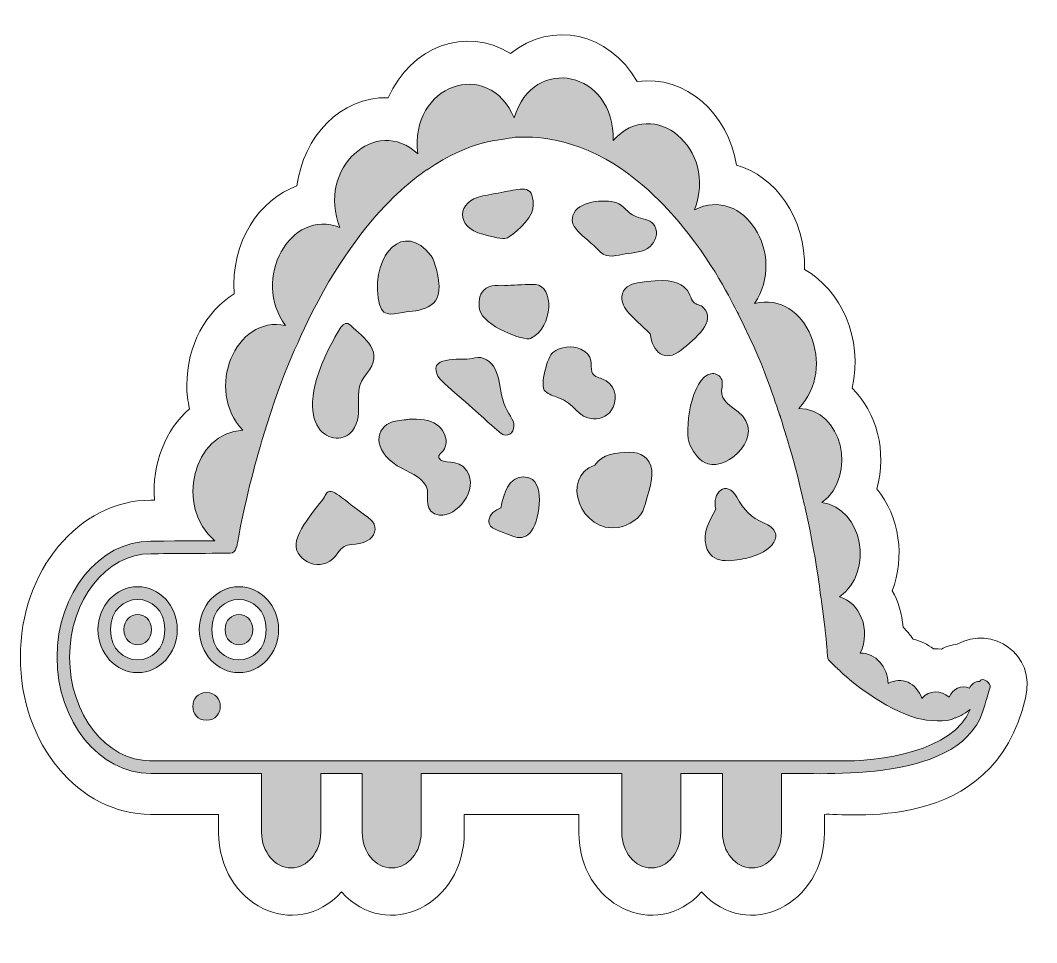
# Model space of a CAD drawing. Header units: inches. Extents: x 2.6 to 16, y -9.1 to -3.1.
# Drawn here: x 12.456 to 14.138, y -6.991 to -5.463 of the extents above; entities that cross this region are included whole.
import ezdxf

# ---------------------------------------------------------------- set-up
doc = ezdxf.new("R2010")
doc.units = ezdxf.units.IN
doc.header["$MEASUREMENT"] = 0
doc.layers.add('_U+0421_U+043B_U+043E_U+0439 1', color=7, linetype='Continuous')

msp = doc.modelspace()

# ---------------------------------------------------------------- hatches: boundary and pattern name
at = {"layer": '_U+0421_U+043B_U+043E_U+0439 1', "true_color": 0xffffff}
h = msp.add_hatch(color=7, dxfattribs=at)
h.dxf.hatch_style = 2
edge = h.paths.add_edge_path()
edge.add_spline(control_points=[(14.0435, -6.5578), (14.0365, -6.5581), (14.0304, -6.5625), (14.0272, -6.569), (14.0134, -6.5628), (13.9993, -6.5704), (13.9935, -6.5841), (13.9799, -6.5714), (13.9608, -6.5723), (13.9482, -6.586), (13.9398, -6.5608), (13.9143, -6.5483), (13.8925, -6.5616), (13.8915, -6.5344), (13.8723, -6.5102), (13.8463, -6.5111), (13.8651, -6.4718), (13.8452, -6.4271), (13.8117, -6.4178), (13.8701, -6.3767), (13.8504, -6.2707), (13.7827, -6.2616), (13.8428, -6.2167), (13.816, -6.1058), (13.7447, -6.1058), (13.7446, -6.1058), (13.7446, -6.1058), (13.7445, -6.1058), (13.8093, -6.0389), (13.7577, -5.9101), (13.6713, -5.9319), (13.7259, -5.8506), (13.6528, -5.7355), (13.5719, -5.7768), (13.6113, -5.6755), (13.504, -5.5875), (13.4373, -5.6617), (13.4403, -5.5472), (13.3052, -5.5179), (13.2732, -5.6244), (13.2308, -5.5234), (13.0993, -5.5698), (13.1138, -5.6842), (13.045, -5.6187), (12.9456, -5.7087), (12.9848, -5.806), (12.9026, -5.7734), (12.8376, -5.8924), (12.895, -5.9683), (12.8109, -5.9509), (12.7612, -6.0751), (12.8239, -6.142), (12.7426, -6.1446), (12.7108, -6.2694), (12.7779, -6.3248), (12.7757, -6.3248), (12.7954, -6.3247), (12.6716, -6.3256), (12.5861, -6.3257), (12.5165, -6.4119), (12.5165, -6.5179), (12.5165, -6.624), (12.5861, -6.7103), (12.6717, -6.7103), (12.6717, -6.7103), (12.7804, -6.7103), (12.7804, -6.7103), (12.7804, -6.7103), (12.8553, -6.7103), (12.8553, -6.7103), (12.8553, -6.7103), (12.8553, -6.8081), (12.8553, -6.8081), (12.8553, -6.8406), (12.8772, -6.8669), (12.9041, -6.8669), (12.9311, -6.8669), (12.953, -6.8406), (12.953, -6.8081), (12.953, -6.8081), (12.953, -6.7103), (12.953, -6.7103), (12.953, -6.7103), (13.0218, -6.7103), (13.0218, -6.7103), (13.0218, -6.7103), (13.0218, -6.8081), (13.0218, -6.8081), (13.0218, -6.8406), (13.0437, -6.8669), (13.0707, -6.8669), (13.0977, -6.8669), (13.1195, -6.8406), (13.1195, -6.8081), (13.1195, -6.8081), (13.1195, -6.7103), (13.1195, -6.7103), (13.1195, -6.7103), (13.4516, -6.7103), (13.4516, -6.7103), (13.4516, -6.7103), (13.4516, -6.8081), (13.4516, -6.8081), (13.4516, -6.8406), (13.4735, -6.8669), (13.5004, -6.8669), (13.5274, -6.8669), (13.5492, -6.8406), (13.5492, -6.8081), (13.5492, -6.8081), (13.5492, -6.7103), (13.5492, -6.7103), (13.5492, -6.7103), (13.6181, -6.7103), (13.6181, -6.7103), (13.6181, -6.7103), (13.6181, -6.8081), (13.6181, -6.8081), (13.6181, -6.8406), (13.64, -6.8669), (13.6669, -6.8669), (13.6939, -6.8669), (13.7158, -6.8406), (13.7158, -6.8081), (13.7158, -6.8081), (13.7158, -6.7103), (13.7158, -6.7103), (13.7821, -6.7089), (14.0213, -6.7297), (14.0524, -6.5971), (14.0538, -6.591), (14.0556, -6.5881), (14.0613, -6.5673), (14.0627, -6.5622), (14.051, -6.5493), (14.0435, -6.5578)], knot_values=[0, 0, 0, 0, 0.013889, 0.013889, 0.013889, 0.027778, 0.027778, 0.027778, 0.041667, 0.041667, 0.041667, 0.055556, 0.055556, 0.055556, 0.069444, 0.069444, 0.069444, 0.083333, 0.083333, 0.083333, 0.097222, 0.097222, 0.097222, 0.111111, 0.111111, 0.111111, 0.125, 0.125, 0.125, 0.138889, 0.138889, 0.138889, 0.152778, 0.152778, 0.152778, 0.166667, 0.166667, 0.166667, 0.180556, 0.180556, 0.180556, 0.194444, 0.194444, 0.194444, 0.208333, 0.208333, 0.208333, 0.222222, 0.222222, 0.222222, 0.236111, 0.236111, 0.236111, 0.25, 0.25, 0.25, 0.263889, 0.263889, 0.263889, 0.277778, 0.277778, 0.277778, 0.291667, 0.291667, 0.291667, 0.305556, 0.305556, 0.305556, 0.319444, 0.319444, 0.319444, 0.333333, 0.333333, 0.333333, 0.347222, 0.347222, 0.347222, 0.361111, 0.361111, 0.361111, 0.375, 0.375, 0.375, 0.388889, 0.388889, 0.388889, 0.402778, 0.402778, 0.402778, 0.416667, 0.416667, 0.416667, 0.430556, 0.430556, 0.430556, 0.444444, 0.444444, 0.444444, 0.458333, 0.458333, 0.458333, 0.472222, 0.472222, 0.472222, 0.486111, 0.486111, 0.486111, 0.5, 0.5, 0.5, 0.513889, 0.513889, 0.513889, 0.527778, 0.527778, 0.527778, 0.541667, 0.541667, 0.541667, 0.555556, 0.555556, 0.555556, 0.569444, 0.569444, 0.569444, 0.583333, 0.583333, 0.583333, 0.597222, 0.597222, 0.597222, 0.611111, 0.611111, 0.611111, 0.625, 0.625, 0.625, 0.625], degree=3, periodic=0)
edge.add_line((14.0435, -6.5578), (14.0435, -6.5578))
edge = h.paths.add_edge_path()
edge.add_spline(control_points=[(13.8073, -6.6895), (12.5738, -6.6895), (12.6703, -6.6895), (12.6717, -6.6895), (12.5976, -6.6895), (12.5374, -6.6125), (12.5374, -6.5179), (12.5374, -6.4233), (12.5976, -6.3464), (12.6717, -6.3464), (12.6731, -6.3464), (12.8046, -6.3456), (12.8032, -6.3454), (12.8085, -6.3454), (12.8127, -6.3413), (12.8133, -6.3362), (12.8136, -6.3356), (12.814, -6.335), (12.8141, -6.3343), (12.8312, -6.2398), (12.8488, -6.1847), (12.8567, -6.1553), (12.8567, -6.1553), (12.8567, -6.1553), (12.8567, -6.1553), (12.8944, -6.0299), (12.9195, -5.9925), (12.9207, -5.9836), (12.921, -5.9832), (12.9214, -5.9828), (12.9216, -5.9823), (13.0171, -5.7755), (13.124, -5.7155), (13.1282, -5.7106), (13.1285, -5.7105), (13.129, -5.7105), (13.1293, -5.7103), (13.2013, -5.6605), (13.252, -5.6614), (13.2748, -5.6566), (13.2811, -5.6572), (13.3445, -5.6478), (13.4251, -5.693), (13.4971, -5.7334), (13.5452, -5.797), (13.5496, -5.8009), (13.5497, -5.8012), (13.5498, -5.8015), (13.55, -5.8018), (13.6137, -5.8794), (13.6367, -5.9383), (13.6447, -5.9494), (13.6448, -5.95), (13.6449, -5.9506), (13.6452, -5.9511), (13.6962, -6.0522), (13.708, -6.1076), (13.7141, -6.119), (13.7148, -6.1252), (13.7332, -6.1728), (13.7541, -6.2668), (13.7543, -6.2675), (13.7547, -6.2682), (13.7551, -6.2688), (13.755, -6.2695), (13.755, -6.2702), (13.7551, -6.2709), (13.7794, -6.3807), (13.779, -6.4138), (13.7823, -6.4234), (13.7822, -6.424), (13.7821, -6.4246), (13.7822, -6.4253), (13.7945, -6.5164), (13.7902, -6.5184), (13.7943, -6.5227), (13.8098, -6.5376), (13.8093, -6.538), (13.812, -6.5394), (13.8207, -6.5514), (13.8893, -6.6055), (13.9412, -6.6191), (13.9581, -6.6235), (13.99, -6.6261), (14.0028, -6.6185), (14.0068, -6.6177), (14.0179, -6.6127), (14.0282, -6.6043), (14.0005, -6.6734), (13.8801, -6.6914), (13.8073, -6.6895)], knot_values=[0, 0, 0, 0, 0.013889, 0.013889, 0.013889, 0.027778, 0.027778, 0.027778, 0.041667, 0.041667, 0.041667, 0.055556, 0.055556, 0.055556, 0.069444, 0.069444, 0.069444, 0.083333, 0.083333, 0.083333, 0.097222, 0.097222, 0.097222, 0.111111, 0.111111, 0.111111, 0.125, 0.125, 0.125, 0.138889, 0.138889, 0.138889, 0.152778, 0.152778, 0.152778, 0.166667, 0.166667, 0.166667, 0.180556, 0.180556, 0.180556, 0.194444, 0.194444, 0.194444, 0.208333, 0.208333, 0.208333, 0.222222, 0.222222, 0.222222, 0.236111, 0.236111, 0.236111, 0.25, 0.25, 0.25, 0.263889, 0.263889, 0.263889, 0.277778, 0.277778, 0.277778, 0.291667, 0.291667, 0.291667, 0.305556, 0.305556, 0.305556, 0.319444, 0.319444, 0.319444, 0.333333, 0.333333, 0.333333, 0.347222, 0.347222, 0.347222, 0.361111, 0.361111, 0.361111, 0.375, 0.375, 0.375, 0.388889, 0.388889, 0.388889, 0.402778, 0.402778, 0.402778, 0.416667, 0.416667, 0.416667, 0.416667], degree=3, periodic=0)
edge.add_line((13.8073, -6.6895), (13.8073, -6.6895))
edge = h.paths.add_edge_path()
edge.add_spline(control_points=[(12.8406, -6.4722), (12.8406, -6.5055), (12.7947, -6.5055), (12.7947, -6.4722), (12.7947, -6.4389), (12.8406, -6.4388), (12.8406, -6.4722)], knot_values=[0, 0, 0, 0, 0.013889, 0.013889, 0.013889, 0.027778, 0.027778, 0.027778, 0.027778], degree=3, periodic=0)
edge.add_line((12.8406, -6.4722), (12.8406, -6.4722))
edge = h.paths.add_edge_path()
edge.add_spline(control_points=[(12.764, -6.6222), (12.7338, -6.6222), (12.7337, -6.5764), (12.764, -6.5764), (12.7943, -6.5764), (12.7944, -6.6222), (12.764, -6.6222)], knot_values=[0, 0, 0, 0, 0.013889, 0.013889, 0.013889, 0.027778, 0.027778, 0.027778, 0.027778], degree=3, periodic=0)
edge.add_line((12.764, -6.6222), (12.764, -6.6222))
edge = h.paths.add_edge_path()
edge.add_spline(control_points=[(12.8176, -6.401), (12.7814, -6.401), (12.752, -6.4329), (12.752, -6.4722), (12.752, -6.5114), (12.7814, -6.5434), (12.8176, -6.5434), (12.8539, -6.5434), (12.8833, -6.5114), (12.8833, -6.4722), (12.8833, -6.4329), (12.8539, -6.401), (12.8176, -6.401)], knot_values=[0, 0, 0, 0, 0.013889, 0.013889, 0.013889, 0.027778, 0.027778, 0.027778, 0.041667, 0.041667, 0.041667, 0.055556, 0.055556, 0.055556, 0.055556], degree=3, periodic=0)
edge.add_line((12.8176, -6.401), (12.8176, -6.401))
edge = h.paths.add_edge_path()
edge.add_spline(control_points=[(12.7728, -6.4722), (12.7728, -6.4055), (12.8625, -6.4056), (12.8625, -6.4722), (12.8625, -6.5389), (12.7728, -6.5388), (12.7728, -6.4722)], knot_values=[0, 0, 0, 0, 0.013889, 0.013889, 0.013889, 0.027778, 0.027778, 0.027778, 0.027778], degree=3, periodic=0)
edge.add_line((12.7728, -6.4722), (12.7728, -6.4722))
edge = h.paths.add_edge_path()
edge.add_spline(control_points=[(12.65, -6.401), (12.6138, -6.401), (12.5843, -6.4329), (12.5843, -6.4722), (12.5843, -6.5114), (12.6138, -6.5434), (12.65, -6.5434), (12.6862, -6.5434), (12.7157, -6.5114), (12.7157, -6.4722), (12.7157, -6.4329), (12.6862, -6.401), (12.65, -6.401)], knot_values=[0, 0, 0, 0, 0.013889, 0.013889, 0.013889, 0.027778, 0.027778, 0.027778, 0.041667, 0.041667, 0.041667, 0.055556, 0.055556, 0.055556, 0.055556], degree=3, periodic=0)
edge.add_line((12.65, -6.401), (12.65, -6.401))
edge = h.paths.add_edge_path()
edge.add_spline(control_points=[(12.6051, -6.4722), (12.6051, -6.4055), (12.6949, -6.4056), (12.6949, -6.4722), (12.6949, -6.5389), (12.6051, -6.5388), (12.6051, -6.4722)], knot_values=[0, 0, 0, 0, 0.013889, 0.013889, 0.013889, 0.027778, 0.027778, 0.027778, 0.027778], degree=3, periodic=0)
edge.add_line((12.6051, -6.4722), (12.6051, -6.4722))
edge = h.paths.add_edge_path()
edge.add_spline(control_points=[(12.6729, -6.4722), (12.6729, -6.5055), (12.6271, -6.5055), (12.6271, -6.4722), (12.6271, -6.4389), (12.6729, -6.4388), (12.6729, -6.4722)], knot_values=[0, 0, 0, 0, 0.013889, 0.013889, 0.013889, 0.027778, 0.027778, 0.027778, 0.027778], degree=3, periodic=0)
edge.add_line((12.6729, -6.4722), (12.6729, -6.4722))
edge = h.paths.add_edge_path()
edge.add_spline(control_points=[(13.4044, -6.1231), (13.378, -6.1217), (13.3742, -6.0972), (13.3455, -6.0875), (13.3382, -6.0851), (13.3309, -6.0826), (13.3249, -6.0774), (13.3141, -6.0682), (13.3295, -6.0192), (13.3373, -6.013), (13.3501, -6.0029), (13.369, -6.001), (13.3835, -6.0075), (13.4058, -6.0175), (13.3991, -6.0345), (13.402, -6.0451), (13.4041, -6.0526), (13.4124, -6.0543), (13.4184, -6.0565), (13.4404, -6.065), (13.4446, -6.0862), (13.4372, -6.1035), (13.4314, -6.117), (13.4176, -6.1238), (13.4044, -6.1231)], knot_values=[0, 0, 0, 0, 0.013889, 0.013889, 0.013889, 0.027778, 0.027778, 0.027778, 0.041667, 0.041667, 0.041667, 0.055556, 0.055556, 0.055556, 0.069444, 0.069444, 0.069444, 0.083333, 0.083333, 0.083333, 0.097222, 0.097222, 0.097222, 0.111111, 0.111111, 0.111111, 0.111111], degree=3, periodic=0)
edge.add_line((13.4044, -6.1231), (13.4044, -6.1231))
edge = h.paths.add_edge_path()
edge.add_spline(control_points=[(13.5012, -6.208), (13.5036, -6.2245), (13.4909, -6.2612), (13.4888, -6.2692), (13.4838, -6.288), (13.4624, -6.3), (13.4462, -6.3028), (13.384, -6.3134), (13.3487, -6.2198), (13.4068, -6.1997), (13.4185, -6.1813), (13.4432, -6.1787), (13.4647, -6.1784), (13.4825, -6.1781), (13.4983, -6.1873), (13.5012, -6.208)], knot_values=[0, 0, 0, 0, 0.013889, 0.013889, 0.013889, 0.027778, 0.027778, 0.027778, 0.041667, 0.041667, 0.041667, 0.055556, 0.055556, 0.055556, 0.069444, 0.069444, 0.069444, 0.069444], degree=3, periodic=0)
edge.add_line((13.5012, -6.208), (13.5012, -6.208))
edge = h.paths.add_edge_path()
edge.add_spline(control_points=[(13.5938, -6.1975), (13.5806, -6.1933), (13.5712, -6.1802), (13.5647, -6.1674), (13.5535, -6.1453), (13.5666, -6.0539), (13.5991, -6.0483), (13.6052, -6.0472), (13.6122, -6.0497), (13.6157, -6.0555), (13.6195, -6.062), (13.6175, -6.0689), (13.6168, -6.076), (13.6152, -6.0936), (13.6336, -6.1025), (13.6442, -6.1112), (13.6919, -6.1502), (13.6271, -6.2082), (13.5938, -6.1975)], knot_values=[0, 0, 0, 0, 0.013889, 0.013889, 0.013889, 0.027778, 0.027778, 0.027778, 0.041667, 0.041667, 0.041667, 0.055556, 0.055556, 0.055556, 0.069444, 0.069444, 0.069444, 0.083333, 0.083333, 0.083333, 0.083333], degree=3, periodic=0)
edge.add_line((13.5938, -6.1975), (13.5938, -6.1975))
edge = h.paths.add_edge_path()
edge.add_spline(control_points=[(13.5496, -6.0092), (13.5225, -6.0304), (13.5031, -6.0133), (13.4983, -5.9822), (13.4684, -5.9527), (13.4505, -5.9407), (13.4517, -5.9207), (13.4526, -5.9058), (13.4657, -5.8997), (13.4774, -5.8977), (13.5678, -5.8824), (13.5594, -5.9184), (13.5707, -5.93), (13.5751, -5.9345), (13.5819, -5.9341), (13.5865, -5.9385), (13.6092, -5.9605), (13.5732, -5.9908), (13.5496, -6.0092)], knot_values=[0, 0, 0, 0, 0.013889, 0.013889, 0.013889, 0.027778, 0.027778, 0.027778, 0.041667, 0.041667, 0.041667, 0.055556, 0.055556, 0.055556, 0.069444, 0.069444, 0.069444, 0.083333, 0.083333, 0.083333, 0.083333], degree=3, periodic=0)
edge.add_line((13.5496, -6.0092), (13.5496, -6.0092))
edge = h.paths.add_edge_path()
edge.add_spline(control_points=[(13.2621, -5.9019), (13.2776, -5.9015), (13.2933, -5.9001), (13.3088, -5.9007), (13.3387, -5.9021), (13.3396, -5.9709), (13.3006, -5.9897), (13.2902, -5.9948), (13.222, -5.9692), (13.2162, -5.9421), (13.2139, -5.9311), (13.215, -5.9178), (13.2229, -5.9098), (13.2329, -5.8996), (13.2497, -5.9022), (13.2621, -5.9019)], knot_values=[0, 0, 0, 0, 0.013889, 0.013889, 0.013889, 0.027778, 0.027778, 0.027778, 0.041667, 0.041667, 0.041667, 0.055556, 0.055556, 0.055556, 0.069444, 0.069444, 0.069444, 0.069444], degree=3, periodic=0)
edge.add_line((13.2621, -5.9019), (13.2621, -5.9019))
edge = h.paths.add_edge_path()
edge.add_spline(control_points=[(13.3725, -5.7819), (13.3833, -5.7607), (13.4298, -5.758), (13.4467, -5.767), (13.4597, -5.7739), (13.4626, -5.785), (13.4794, -5.7895), (13.4891, -5.7921), (13.5006, -5.7937), (13.5063, -5.8041), (13.5125, -5.8154), (13.5072, -5.83), (13.4983, -5.8376), (13.487, -5.8473), (13.4709, -5.8478), (13.4572, -5.8499), (13.4445, -5.8518), (13.4272, -5.8579), (13.4165, -5.8471), (13.385, -5.8151), (13.3605, -5.8055), (13.3725, -5.7819)], knot_values=[0, 0, 0, 0, 0.013889, 0.013889, 0.013889, 0.027778, 0.027778, 0.027778, 0.041667, 0.041667, 0.041667, 0.055556, 0.055556, 0.055556, 0.069444, 0.069444, 0.069444, 0.083333, 0.083333, 0.083333, 0.097222, 0.097222, 0.097222, 0.097222], degree=3, periodic=0)
edge.add_line((13.3725, -5.7819), (13.3725, -5.7819))
edge = h.paths.add_edge_path()
edge.add_spline(control_points=[(13.2212, -5.7538), (13.2348, -5.7511), (13.2485, -5.7487), (13.2621, -5.7461), (13.2862, -5.7416), (13.3087, -5.7333), (13.304, -5.7756), (13.3021, -5.7927), (13.2682, -5.8207), (13.2625, -5.8231), (13.2555, -5.826), (13.2494, -5.8243), (13.2215, -5.8173), (13.1756, -5.8057), (13.1777, -5.7626), (13.2212, -5.7538)], knot_values=[0, 0, 0, 0, 0.013889, 0.013889, 0.013889, 0.027778, 0.027778, 0.027778, 0.041667, 0.041667, 0.041667, 0.055556, 0.055556, 0.055556, 0.069444, 0.069444, 0.069444, 0.069444], degree=3, periodic=0)
edge.add_line((13.2212, -5.7538), (13.2212, -5.7538))
edge = h.paths.add_edge_path()
edge.add_spline(control_points=[(13.0481, -5.9226), (13.0386, -5.8496), (13.0911, -5.7946), (13.1357, -5.8528), (13.1437, -5.8633), (13.1485, -5.8938), (13.1481, -5.8946), (13.1553, -5.9434), (13.1155, -5.9431), (13.0892, -5.9466), (13.0691, -5.9493), (13.0527, -5.9575), (13.0481, -5.9226)], knot_values=[0, 0, 0, 0, 0.013889, 0.013889, 0.013889, 0.027778, 0.027778, 0.027778, 0.041667, 0.041667, 0.041667, 0.055556, 0.055556, 0.055556, 0.055556], degree=3, periodic=0)
edge.add_line((13.0481, -5.9226), (13.0481, -5.9226))
edge = h.paths.add_edge_path()
edge.add_spline(control_points=[(12.9741, -5.9927), (12.9806, -5.9807), (12.9906, -5.956), (13.0026, -5.9679), (13.0244, -5.9896), (13.0606, -6.0116), (13.0287, -6.0484), (13.0018, -6.0795), (13.0285, -6.112), (13.0055, -6.143), (12.9812, -6.1757), (12.8906, -6.1459), (12.9741, -5.9927)], knot_values=[0, 0, 0, 0, 0.013889, 0.013889, 0.013889, 0.027778, 0.027778, 0.027778, 0.041667, 0.041667, 0.041667, 0.055556, 0.055556, 0.055556, 0.055556], degree=3, periodic=0)
edge.add_line((12.9741, -5.9927), (12.9741, -5.9927))
edge = h.paths.add_edge_path()
edge.add_spline(control_points=[(13.6564, -6.3541), (13.6337, -6.3586), (13.5998, -6.3652), (13.591, -6.3338), (13.5844, -6.3106), (13.597, -6.2918), (13.6074, -6.2724), (13.5996, -6.2458), (13.6251, -6.2222), (13.6421, -6.253), (13.6533, -6.2733), (13.6653, -6.287), (13.687, -6.2957), (13.7258, -6.3113), (13.702, -6.345), (13.6564, -6.3541)], knot_values=[0, 0, 0, 0, 0.013889, 0.013889, 0.013889, 0.027778, 0.027778, 0.027778, 0.041667, 0.041667, 0.041667, 0.055556, 0.055556, 0.055556, 0.069444, 0.069444, 0.069444, 0.069444], degree=3, periodic=0)
edge.add_line((13.6564, -6.3541), (13.6564, -6.3541))
edge = h.paths.add_edge_path()
edge.add_spline(control_points=[(13.2991, -6.3124), (13.2911, -6.321), (13.281, -6.3209), (13.2709, -6.3173), (13.2695, -6.3168), (13.241, -6.3062), (13.2372, -6.3033), (13.2284, -6.2966), (13.2307, -6.2849), (13.2381, -6.2781), (13.2421, -6.2745), (13.2467, -6.2728), (13.2512, -6.2704), (13.2518, -6.27), (13.2574, -6.2343), (13.2717, -6.2249), (13.2798, -6.2195), (13.2903, -6.2173), (13.2993, -6.2211), (13.3253, -6.2319), (13.3152, -6.2948), (13.2991, -6.3124)], knot_values=[0, 0, 0, 0, 0.013889, 0.013889, 0.013889, 0.027778, 0.027778, 0.027778, 0.041667, 0.041667, 0.041667, 0.055556, 0.055556, 0.055556, 0.069444, 0.069444, 0.069444, 0.083333, 0.083333, 0.083333, 0.097222, 0.097222, 0.097222, 0.097222], degree=3, periodic=0)
edge.add_line((13.2991, -6.3124), (13.2991, -6.3124))
edge = h.paths.add_edge_path()
edge.add_spline(control_points=[(13.0389, -6.2933), (13.0478, -6.3041), (13.0411, -6.3187), (13.0308, -6.3247), (13.0129, -6.3352), (12.9935, -6.3248), (12.9815, -6.3448), (12.9617, -6.3778), (12.9171, -6.3646), (12.9125, -6.3356), (12.9081, -6.3086), (12.9577, -6.2582), (12.9606, -6.2501), (12.9673, -6.2319), (12.9847, -6.2518), (13.021, -6.2789), (13.0269, -6.2833), (13.0341, -6.2874), (13.0389, -6.2933)], knot_values=[0, 0, 0, 0, 0.013889, 0.013889, 0.013889, 0.027778, 0.027778, 0.027778, 0.041667, 0.041667, 0.041667, 0.055556, 0.055556, 0.055556, 0.069444, 0.069444, 0.069444, 0.083333, 0.083333, 0.083333, 0.083333], degree=3, periodic=0)
edge.add_line((13.0389, -6.2933), (13.0389, -6.2933))
edge = h.paths.add_edge_path()
edge.add_spline(control_points=[(13.1791, -6.083), (13.1534, -6.0602), (13.1487, -6.0573), (13.1456, -6.0494), (13.1325, -6.0157), (13.1909, -6.0278), (13.2082, -6.0222), (13.2218, -6.0179), (13.2352, -6.0279), (13.2417, -6.0406), (13.2495, -6.0555), (13.2493, -6.0731), (13.2538, -6.0892), (13.26, -6.1119), (13.2706, -6.1195), (13.2726, -6.1308), (13.2746, -6.1422), (13.2662, -6.1535), (13.2555, -6.1492), (13.2506, -6.1473), (13.2562, -6.1513), (13.1791, -6.083)], knot_values=[0, 0, 0, 0, 0.013889, 0.013889, 0.013889, 0.027778, 0.027778, 0.027778, 0.041667, 0.041667, 0.041667, 0.055556, 0.055556, 0.055556, 0.069444, 0.069444, 0.069444, 0.083333, 0.083333, 0.083333, 0.097222, 0.097222, 0.097222, 0.097222], degree=3, periodic=0)
edge.add_line((13.1791, -6.083), (13.1791, -6.083))
edge = h.paths.add_edge_path()
edge.add_spline(control_points=[(13.195, -6.209), (13.2159, -6.2407), (13.1779, -6.2858), (13.1497, -6.2824), (13.1228, -6.2791), (13.1315, -6.2512), (13.1296, -6.2414), (13.126, -6.2222), (13.1038, -6.2132), (13.0884, -6.2054), (13.0399, -6.1807), (13.0418, -6.142), (13.0667, -6.13), (13.0755, -6.1258), (13.0852, -6.1255), (13.0947, -6.1245), (13.0956, -6.124), (13.1052, -6.1226), (13.1242, -6.1245), (13.1574, -6.1296), (13.168, -6.1595), (13.1558, -6.1761), (13.1532, -6.1797), (13.1465, -6.1826), (13.1488, -6.1874), (13.1549, -6.2006), (13.1798, -6.1861), (13.195, -6.209)], knot_values=[0, 0, 0, 0, 0.013889, 0.013889, 0.013889, 0.027778, 0.027778, 0.027778, 0.041667, 0.041667, 0.041667, 0.055556, 0.055556, 0.055556, 0.069444, 0.069444, 0.069444, 0.083333, 0.083333, 0.083333, 0.097222, 0.097222, 0.097222, 0.111111, 0.111111, 0.111111, 0.125, 0.125, 0.125, 0.125], degree=3, periodic=0)
edge.add_line((13.195, -6.209), (13.195, -6.209))

# ---------------------------------------------------------------- linework, layer by layer
at = {"layer": '_U+0421_U+043B_U+043E_U+0439 1', "color": 1, "lineweight": 9, "true_color": 0xff0000}
msp.add_open_spline([(14.007, -6.4962), (13.9977, -6.4974), (13.9889, -6.5001), (13.9806, -6.5043), (13.9722, -6.5034), (13.9693, -6.5039), (13.9677, -6.504), (13.9575, -6.4965), (13.9461, -6.4909), (13.9338, -6.4878), (13.9289, -6.4807), (13.9234, -6.4741), (13.9173, -6.4683), (13.9156, -6.4461), (13.9093, -6.4255), (13.8993, -6.4077), (13.9203, -6.3519), (13.9119, -6.2855), (13.8735, -6.2387), (13.891, -6.1771), (13.8736, -6.1125), (13.833, -6.0723), (13.8515, -5.9884), (13.8141, -5.9094), (13.7539, -5.8756), (13.7568, -5.7888), (13.705, -5.721), (13.6415, -5.7026), (13.6275, -5.6176), (13.5582, -5.5527), (13.4771, -5.5643), (13.4304, -5.4825), (13.3354, -5.4629), (13.2673, -5.5177), (13.1929, -5.4717), (13.1024, -5.5064), (13.0647, -5.5911), (12.9854, -5.5888), (12.9243, -5.6564), (12.9138, -5.7372), (12.8517, -5.7595), (12.8035, -5.8296), (12.8099, -5.9158), (12.7632, -5.9448), (12.7314, -6.0018), (12.7314, -6.0671), (12.7314, -6.0805), (12.7331, -6.0935), (12.7357, -6.1062), (12.6966, -6.1409), (12.6732, -6.1968), (12.6779, -6.2577), (12.6779, -6.2577), (12.6717, -6.2577), (12.6717, -6.2577), (12.5526, -6.2577), (12.4558, -6.3744), (12.4558, -6.5179), (12.4558, -6.6614), (12.5526, -6.7782), (12.6717, -6.7782), (12.6717, -6.7782), (12.7804, -6.7782), (12.7804, -6.7782), (12.7804, -6.7782), (12.7841, -6.7782), (12.7841, -6.7782), (12.7841, -6.7782), (12.7841, -6.8081), (12.7841, -6.8081), (12.7841, -6.9279), (12.9111, -6.9907), (12.9874, -6.9066), (13.0637, -6.9907), (13.1907, -6.9279), (13.1907, -6.8081), (13.1907, -6.8081), (13.1907, -6.7782), (13.1907, -6.7782), (13.1907, -6.7782), (13.3805, -6.7782), (13.3805, -6.7782), (13.3805, -6.7782), (13.3805, -6.8081), (13.3805, -6.8081), (13.3805, -6.9283), (13.5075, -6.9905), (13.5837, -6.9066), (13.6598, -6.9906), (13.787, -6.9282), (13.787, -6.8081), (13.787, -6.8081), (13.787, -6.7782), (13.787, -6.7782), (13.8173, -6.7749), (14.0676, -6.8154), (14.1198, -6.5855), (14.1384, -6.5121), (14.0643, -6.4646), (14.007, -6.4962)], degree=3, knots=[0, 0, 0, 0, 1, 1, 1, 2, 2, 2, 3, 3, 3, 4, 4, 4, 5, 5, 5, 6, 6, 6, 7, 7, 7, 8, 8, 8, 9, 9, 9, 10, 10, 10, 11, 11, 11, 12, 12, 12, 13, 13, 13, 14, 14, 14, 15, 15, 15, 16, 16, 16, 17, 17, 17, 18, 18, 18, 19, 19, 19, 20, 20, 20, 21, 21, 21, 22, 22, 22, 23, 23, 23, 24, 24, 24, 25, 25, 25, 26, 26, 26, 27, 27, 27, 28, 28, 28, 29, 29, 29, 30, 30, 30, 31, 31, 31, 32, 32, 32, 33, 33, 33, 33], dxfattribs=at)
at = {"layer": '_U+0421_U+043B_U+043E_U+0439 1', "lineweight": 0}
for points, knots in [([(14.0435, -6.5578), (14.0365, -6.5581), (14.0304, -6.5625), (14.0272, -6.569), (14.0134, -6.5628), (13.9993, -6.5704), (13.9935, -6.5841), (13.9799, -6.5714), (13.9608, -6.5723), (13.9482, -6.586), (13.9398, -6.5608), (13.9143, -6.5483), (13.8925, -6.5616), (13.8915, -6.5344), (13.8723, -6.5102), (13.8463, -6.5111), (13.8651, -6.4718), (13.8452, -6.4271), (13.8117, -6.4178), (13.8701, -6.3767), (13.8504, -6.2707), (13.7827, -6.2616), (13.8428, -6.2167), (13.816, -6.1058), (13.7447, -6.1058), (13.7446, -6.1058), (13.7446, -6.1058), (13.7445, -6.1058), (13.8093, -6.0389), (13.7577, -5.9101), (13.6713, -5.9319), (13.7259, -5.8506), (13.6528, -5.7355), (13.5719, -5.7768), (13.6113, -5.6755), (13.504, -5.5875), (13.4373, -5.6617), (13.4403, -5.5472), (13.3052, -5.5179), (13.2732, -5.6244), (13.2308, -5.5234), (13.0993, -5.5698), (13.1138, -5.6842), (13.045, -5.6187), (12.9456, -5.7087), (12.9848, -5.806), (12.9026, -5.7734), (12.8376, -5.8924), (12.895, -5.9683), (12.8109, -5.9509), (12.7612, -6.0751), (12.8239, -6.142), (12.7426, -6.1446), (12.7108, -6.2694), (12.7779, -6.3248), (12.7757, -6.3248), (12.7954, -6.3247), (12.6716, -6.3256), (12.5861, -6.3257), (12.5165, -6.4119), (12.5165, -6.5179), (12.5165, -6.624), (12.5861, -6.7103), (12.6717, -6.7103), (12.6717, -6.7103), (12.7804, -6.7103), (12.7804, -6.7103), (12.7804, -6.7103), (12.8553, -6.7103), (12.8553, -6.7103), (12.8553, -6.7103), (12.8553, -6.8081), (12.8553, -6.8081), (12.8553, -6.8406), (12.8772, -6.8669), (12.9041, -6.8669), (12.9311, -6.8669), (12.953, -6.8406), (12.953, -6.8081), (12.953, -6.8081), (12.953, -6.7103), (12.953, -6.7103), (12.953, -6.7103), (13.0218, -6.7103), (13.0218, -6.7103), (13.0218, -6.7103), (13.0218, -6.8081), (13.0218, -6.8081), (13.0218, -6.8406), (13.0437, -6.8669), (13.0707, -6.8669), (13.0977, -6.8669), (13.1195, -6.8406), (13.1195, -6.8081), (13.1195, -6.8081), (13.1195, -6.7103), (13.1195, -6.7103), (13.1195, -6.7103), (13.4516, -6.7103), (13.4516, -6.7103), (13.4516, -6.7103), (13.4516, -6.8081), (13.4516, -6.8081), (13.4516, -6.8406), (13.4735, -6.8669), (13.5004, -6.8669), (13.5274, -6.8669), (13.5492, -6.8406), (13.5492, -6.8081), (13.5492, -6.8081), (13.5492, -6.7103), (13.5492, -6.7103), (13.5492, -6.7103), (13.6181, -6.7103), (13.6181, -6.7103), (13.6181, -6.7103), (13.6181, -6.8081), (13.6181, -6.8081), (13.6181, -6.8406), (13.64, -6.8669), (13.6669, -6.8669), (13.6939, -6.8669), (13.7158, -6.8406), (13.7158, -6.8081), (13.7158, -6.8081), (13.7158, -6.7103), (13.7158, -6.7103), (13.7821, -6.7089), (14.0213, -6.7297), (14.0524, -6.5971), (14.0538, -6.591), (14.0556, -6.5881), (14.0613, -6.5673), (14.0627, -6.5622), (14.051, -6.5493), (14.0435, -6.5578)], [0, 0, 0, 0, 1, 1, 1, 2, 2, 2, 3, 3, 3, 4, 4, 4, 5, 5, 5, 6, 6, 6, 7, 7, 7, 8, 8, 8, 9, 9, 9, 10, 10, 10, 11, 11, 11, 12, 12, 12, 13, 13, 13, 14, 14, 14, 15, 15, 15, 16, 16, 16, 17, 17, 17, 18, 18, 18, 19, 19, 19, 20, 20, 20, 21, 21, 21, 22, 22, 22, 23, 23, 23, 24, 24, 24, 25, 25, 25, 26, 26, 26, 27, 27, 27, 28, 28, 28, 29, 29, 29, 30, 30, 30, 31, 31, 31, 32, 32, 32, 33, 33, 33, 34, 34, 34, 35, 35, 35, 36, 36, 36, 37, 37, 37, 38, 38, 38, 39, 39, 39, 40, 40, 40, 41, 41, 41, 42, 42, 42, 43, 43, 43, 44, 44, 44, 45, 45, 45, 45]), ([(13.8073, -6.6895), (12.5738, -6.6895), (12.6703, -6.6895), (12.6717, -6.6895), (12.5976, -6.6895), (12.5374, -6.6125), (12.5374, -6.5179), (12.5374, -6.4233), (12.5976, -6.3464), (12.6717, -6.3464), (12.6731, -6.3464), (12.8046, -6.3456), (12.8032, -6.3454), (12.8085, -6.3454), (12.8127, -6.3413), (12.8133, -6.3362), (12.8136, -6.3356), (12.814, -6.335), (12.8141, -6.3343), (12.8312, -6.2398), (12.8488, -6.1847), (12.8567, -6.1553), (12.8567, -6.1553), (12.8567, -6.1553), (12.8567, -6.1553), (12.8944, -6.0299), (12.9195, -5.9925), (12.9207, -5.9836), (12.921, -5.9832), (12.9214, -5.9828), (12.9216, -5.9823), (13.0171, -5.7755), (13.124, -5.7155), (13.1282, -5.7106), (13.1285, -5.7105), (13.129, -5.7105), (13.1293, -5.7103), (13.2013, -5.6605), (13.252, -5.6614), (13.2748, -5.6566), (13.2811, -5.6572), (13.3445, -5.6478), (13.4251, -5.693), (13.4971, -5.7334), (13.5452, -5.797), (13.5496, -5.8009), (13.5497, -5.8012), (13.5498, -5.8015), (13.55, -5.8018), (13.6137, -5.8794), (13.6367, -5.9383), (13.6447, -5.9494), (13.6448, -5.95), (13.6449, -5.9506), (13.6452, -5.9511), (13.6962, -6.0522), (13.708, -6.1076), (13.7141, -6.119), (13.7148, -6.1252), (13.7332, -6.1728), (13.7541, -6.2668), (13.7543, -6.2675), (13.7547, -6.2682), (13.7551, -6.2688), (13.755, -6.2695), (13.755, -6.2702), (13.7551, -6.2709), (13.7794, -6.3807), (13.779, -6.4138), (13.7823, -6.4234), (13.7822, -6.424), (13.7821, -6.4246), (13.7822, -6.4253), (13.7945, -6.5164), (13.7902, -6.5184), (13.7943, -6.5227), (13.8098, -6.5376), (13.8093, -6.538), (13.812, -6.5394), (13.8207, -6.5514), (13.8893, -6.6055), (13.9412, -6.6191), (13.9581, -6.6235), (13.99, -6.6261), (14.0028, -6.6185), (14.0068, -6.6177), (14.0179, -6.6127), (14.0282, -6.6043), (14.0005, -6.6734), (13.8801, -6.6914), (13.8073, -6.6895)], [0, 0, 0, 0, 1, 1, 1, 2, 2, 2, 3, 3, 3, 4, 4, 4, 5, 5, 5, 6, 6, 6, 7, 7, 7, 8, 8, 8, 9, 9, 9, 10, 10, 10, 11, 11, 11, 12, 12, 12, 13, 13, 13, 14, 14, 14, 15, 15, 15, 16, 16, 16, 17, 17, 17, 18, 18, 18, 19, 19, 19, 20, 20, 20, 21, 21, 21, 22, 22, 22, 23, 23, 23, 24, 24, 24, 25, 25, 25, 26, 26, 26, 27, 27, 27, 28, 28, 28, 29, 29, 29, 30, 30, 30, 30]), ([(13.2212, -5.7538), (13.2348, -5.7511), (13.2485, -5.7487), (13.2621, -5.7461), (13.2862, -5.7416), (13.3087, -5.7333), (13.304, -5.7756), (13.3021, -5.7927), (13.2682, -5.8207), (13.2625, -5.8231), (13.2555, -5.826), (13.2494, -5.8243), (13.2215, -5.8173), (13.1756, -5.8057), (13.1777, -5.7626), (13.2212, -5.7538)], [0, 0, 0, 0, 1, 1, 1, 2, 2, 2, 3, 3, 3, 4, 4, 4, 5, 5, 5, 5]), ([(13.3725, -5.7819), (13.3833, -5.7607), (13.4298, -5.758), (13.4467, -5.767), (13.4597, -5.7739), (13.4626, -5.785), (13.4794, -5.7895), (13.4891, -5.7921), (13.5006, -5.7937), (13.5063, -5.8041), (13.5125, -5.8154), (13.5072, -5.83), (13.4983, -5.8376), (13.487, -5.8473), (13.4709, -5.8478), (13.4572, -5.8499), (13.4445, -5.8518), (13.4272, -5.8579), (13.4165, -5.8471), (13.385, -5.8151), (13.3605, -5.8055), (13.3725, -5.7819)], [0, 0, 0, 0, 1, 1, 1, 2, 2, 2, 3, 3, 3, 4, 4, 4, 5, 5, 5, 6, 6, 6, 7, 7, 7, 7]), ([(13.0481, -5.9226), (13.0386, -5.8496), (13.0911, -5.7946), (13.1357, -5.8528), (13.1437, -5.8633), (13.1485, -5.8938), (13.1481, -5.8946), (13.1553, -5.9434), (13.1155, -5.9431), (13.0892, -5.9466), (13.0691, -5.9493), (13.0527, -5.9575), (13.0481, -5.9226)], [0, 0, 0, 0, 1, 1, 1, 2, 2, 2, 3, 3, 3, 4, 4, 4, 4]), ([(13.5496, -6.0092), (13.5225, -6.0304), (13.5031, -6.0133), (13.4983, -5.9822), (13.4684, -5.9527), (13.4505, -5.9407), (13.4517, -5.9207), (13.4526, -5.9058), (13.4657, -5.8997), (13.4774, -5.8977), (13.5678, -5.8824), (13.5594, -5.9184), (13.5707, -5.93), (13.5751, -5.9345), (13.5819, -5.9341), (13.5865, -5.9385), (13.6092, -5.9605), (13.5732, -5.9908), (13.5496, -6.0092)], [0, 0, 0, 0, 1, 1, 1, 2, 2, 2, 3, 3, 3, 4, 4, 4, 5, 5, 5, 6, 6, 6, 6]), ([(13.2621, -5.9019), (13.2776, -5.9015), (13.2933, -5.9001), (13.3088, -5.9007), (13.3387, -5.9021), (13.3396, -5.9709), (13.3006, -5.9897), (13.2902, -5.9948), (13.222, -5.9692), (13.2162, -5.9421), (13.2139, -5.9311), (13.215, -5.9178), (13.2229, -5.9098), (13.2329, -5.8996), (13.2497, -5.9022), (13.2621, -5.9019)], [0, 0, 0, 0, 1, 1, 1, 2, 2, 2, 3, 3, 3, 4, 4, 4, 5, 5, 5, 5]), ([(12.9741, -5.9927), (12.9806, -5.9807), (12.9906, -5.956), (13.0026, -5.9679), (13.0244, -5.9896), (13.0606, -6.0116), (13.0287, -6.0484), (13.0018, -6.0795), (13.0285, -6.112), (13.0055, -6.143), (12.9812, -6.1757), (12.8906, -6.1459), (12.9741, -5.9927)], [0, 0, 0, 0, 1, 1, 1, 2, 2, 2, 3, 3, 3, 4, 4, 4, 4]), ([(13.4044, -6.1231), (13.378, -6.1217), (13.3742, -6.0972), (13.3455, -6.0875), (13.3382, -6.0851), (13.3309, -6.0826), (13.3249, -6.0774), (13.3141, -6.0682), (13.3295, -6.0192), (13.3373, -6.013), (13.3501, -6.0029), (13.369, -6.001), (13.3835, -6.0075), (13.4058, -6.0175), (13.3991, -6.0345), (13.402, -6.0451), (13.4041, -6.0526), (13.4124, -6.0543), (13.4184, -6.0565), (13.4404, -6.065), (13.4446, -6.0862), (13.4372, -6.1035), (13.4314, -6.117), (13.4176, -6.1238), (13.4044, -6.1231)], [0, 0, 0, 0, 1, 1, 1, 2, 2, 2, 3, 3, 3, 4, 4, 4, 5, 5, 5, 6, 6, 6, 7, 7, 7, 8, 8, 8, 8]), ([(13.1791, -6.083), (13.1534, -6.0602), (13.1487, -6.0573), (13.1456, -6.0494), (13.1325, -6.0157), (13.1909, -6.0278), (13.2082, -6.0222), (13.2218, -6.0179), (13.2352, -6.0279), (13.2417, -6.0406), (13.2495, -6.0555), (13.2493, -6.0731), (13.2538, -6.0892), (13.26, -6.1119), (13.2706, -6.1195), (13.2726, -6.1308), (13.2746, -6.1422), (13.2662, -6.1535), (13.2555, -6.1492), (13.2506, -6.1473), (13.2562, -6.1513), (13.1791, -6.083)], [0, 0, 0, 0, 1, 1, 1, 2, 2, 2, 3, 3, 3, 4, 4, 4, 5, 5, 5, 6, 6, 6, 7, 7, 7, 7]), ([(13.5938, -6.1975), (13.5806, -6.1933), (13.5712, -6.1802), (13.5647, -6.1674), (13.5535, -6.1453), (13.5666, -6.0539), (13.5991, -6.0483), (13.6052, -6.0472), (13.6122, -6.0497), (13.6157, -6.0555), (13.6195, -6.062), (13.6175, -6.0689), (13.6168, -6.076), (13.6152, -6.0936), (13.6336, -6.1025), (13.6442, -6.1112), (13.6919, -6.1502), (13.6271, -6.2082), (13.5938, -6.1975)], [0, 0, 0, 0, 1, 1, 1, 2, 2, 2, 3, 3, 3, 4, 4, 4, 5, 5, 5, 6, 6, 6, 6]), ([(13.195, -6.209), (13.2159, -6.2407), (13.1779, -6.2858), (13.1497, -6.2824), (13.1228, -6.2791), (13.1315, -6.2512), (13.1296, -6.2414), (13.126, -6.2222), (13.1038, -6.2132), (13.0884, -6.2054), (13.0399, -6.1807), (13.0418, -6.142), (13.0667, -6.13), (13.0755, -6.1258), (13.0852, -6.1255), (13.0947, -6.1245), (13.0956, -6.124), (13.1052, -6.1226), (13.1242, -6.1245), (13.1574, -6.1296), (13.168, -6.1595), (13.1558, -6.1761), (13.1532, -6.1797), (13.1465, -6.1826), (13.1488, -6.1874), (13.1549, -6.2006), (13.1798, -6.1861), (13.195, -6.209)], [0, 0, 0, 0, 1, 1, 1, 2, 2, 2, 3, 3, 3, 4, 4, 4, 5, 5, 5, 6, 6, 6, 7, 7, 7, 8, 8, 8, 9, 9, 9, 9]), ([(13.5012, -6.208), (13.5036, -6.2245), (13.4909, -6.2612), (13.4888, -6.2692), (13.4838, -6.288), (13.4624, -6.3), (13.4462, -6.3028), (13.384, -6.3134), (13.3487, -6.2198), (13.4068, -6.1997), (13.4185, -6.1813), (13.4432, -6.1787), (13.4647, -6.1784), (13.4825, -6.1781), (13.4983, -6.1873), (13.5012, -6.208)], [0, 0, 0, 0, 1, 1, 1, 2, 2, 2, 3, 3, 3, 4, 4, 4, 5, 5, 5, 5]), ([(13.2991, -6.3124), (13.2911, -6.321), (13.281, -6.3209), (13.2709, -6.3173), (13.2695, -6.3168), (13.241, -6.3062), (13.2372, -6.3033), (13.2284, -6.2966), (13.2307, -6.2849), (13.2381, -6.2781), (13.2421, -6.2745), (13.2467, -6.2728), (13.2512, -6.2704), (13.2518, -6.27), (13.2574, -6.2343), (13.2717, -6.2249), (13.2798, -6.2195), (13.2903, -6.2173), (13.2993, -6.2211), (13.3253, -6.2319), (13.3152, -6.2948), (13.2991, -6.3124)], [0, 0, 0, 0, 1, 1, 1, 2, 2, 2, 3, 3, 3, 4, 4, 4, 5, 5, 5, 6, 6, 6, 7, 7, 7, 7]), ([(13.6564, -6.3541), (13.6337, -6.3586), (13.5998, -6.3652), (13.591, -6.3338), (13.5844, -6.3106), (13.597, -6.2918), (13.6074, -6.2724), (13.5996, -6.2458), (13.6251, -6.2222), (13.6421, -6.253), (13.6533, -6.2733), (13.6653, -6.287), (13.687, -6.2957), (13.7258, -6.3113), (13.702, -6.345), (13.6564, -6.3541)], [0, 0, 0, 0, 1, 1, 1, 2, 2, 2, 3, 3, 3, 4, 4, 4, 5, 5, 5, 5]), ([(13.0389, -6.2933), (13.0478, -6.3041), (13.0411, -6.3187), (13.0308, -6.3247), (13.0129, -6.3352), (12.9935, -6.3248), (12.9815, -6.3448), (12.9617, -6.3778), (12.9171, -6.3646), (12.9125, -6.3356), (12.9081, -6.3086), (12.9577, -6.2582), (12.9606, -6.2501), (12.9673, -6.2319), (12.9847, -6.2518), (13.021, -6.2789), (13.0269, -6.2833), (13.0341, -6.2874), (13.0389, -6.2933)], [0, 0, 0, 0, 1, 1, 1, 2, 2, 2, 3, 3, 3, 4, 4, 4, 5, 5, 5, 6, 6, 6, 6]), ([(12.65, -6.401), (12.6138, -6.401), (12.5843, -6.4329), (12.5843, -6.4722), (12.5843, -6.5114), (12.6138, -6.5434), (12.65, -6.5434), (12.6862, -6.5434), (12.7157, -6.5114), (12.7157, -6.4722), (12.7157, -6.4329), (12.6862, -6.401), (12.65, -6.401)], [0, 0, 0, 0, 1, 1, 1, 2, 2, 2, 3, 3, 3, 4, 4, 4, 4]), ([(12.6051, -6.4722), (12.6051, -6.4055), (12.6949, -6.4056), (12.6949, -6.4722), (12.6949, -6.5389), (12.6051, -6.5388), (12.6051, -6.4722)], [0, 0, 0, 0, 1, 1, 1, 2, 2, 2, 2]), ([(12.8176, -6.401), (12.7814, -6.401), (12.752, -6.4329), (12.752, -6.4722), (12.752, -6.5114), (12.7814, -6.5434), (12.8176, -6.5434), (12.8539, -6.5434), (12.8833, -6.5114), (12.8833, -6.4722), (12.8833, -6.4329), (12.8539, -6.401), (12.8176, -6.401)], [0, 0, 0, 0, 1, 1, 1, 2, 2, 2, 3, 3, 3, 4, 4, 4, 4]), ([(12.7728, -6.4722), (12.7728, -6.4055), (12.8625, -6.4056), (12.8625, -6.4722), (12.8625, -6.5389), (12.7728, -6.5388), (12.7728, -6.4722)], [0, 0, 0, 0, 1, 1, 1, 2, 2, 2, 2]), ([(12.6729, -6.4722), (12.6729, -6.5055), (12.6271, -6.5055), (12.6271, -6.4722), (12.6271, -6.4389), (12.6729, -6.4388), (12.6729, -6.4722)], [0, 0, 0, 0, 1, 1, 1, 2, 2, 2, 2]), ([(12.8406, -6.4722), (12.8406, -6.5055), (12.7947, -6.5055), (12.7947, -6.4722), (12.7947, -6.4389), (12.8406, -6.4388), (12.8406, -6.4722)], [0, 0, 0, 0, 1, 1, 1, 2, 2, 2, 2]), ([(12.764, -6.6222), (12.7338, -6.6222), (12.7337, -6.5764), (12.764, -6.5764), (12.7943, -6.5764), (12.7944, -6.6222), (12.764, -6.6222)], [0, 0, 0, 0, 1, 1, 1, 2, 2, 2, 2])]:
    msp.add_open_spline(points, degree=3, knots=knots, dxfattribs=at)

doc.saveas('drawing.dxf')
